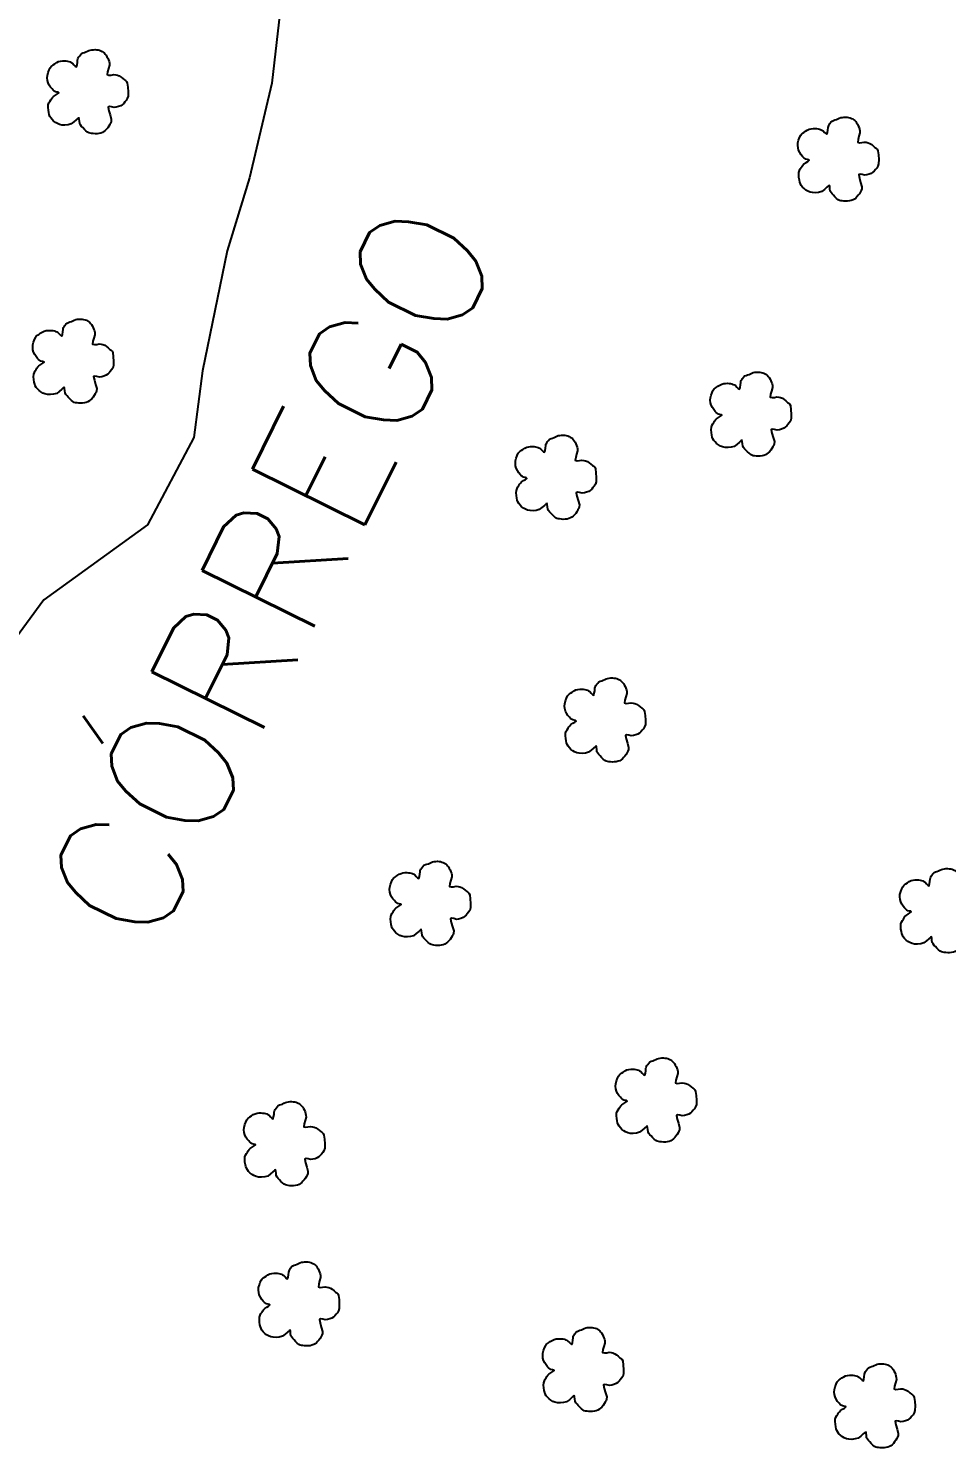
# Model space of a CAD drawing. Extents: x 730929 to 735129, y 7820181 to 7826121.
# Drawn here: x 732808.3 to 732998.2, y 7822007.4 to 7822301.4 of the extents above; entities that cross this region are included whole.
import ezdxf

# ---------------------------------------------------------------- set-up
doc = ezdxf.new("R2010")
doc.units = 0
doc.header["$MEASUREMENT"] = 0
doc.linetypes.add('LIN0', pattern=[0])
doc.layers.add('CURSOS_D_AGUA', color=4, linetype='Continuous')
doc.layers.add('SIMBOLO ARVORE', color=118, linetype='Continuous')
doc.layers.add('TEXTO_DIVERSOS', color=7, linetype='Continuous', lineweight=5)
doc.styles.add('Simplex', font='simplex.shx')

msp = doc.modelspace()

# ---------------------------------------------------------------- linework, layer by layer
at = {"layer": 'CURSOS_D_AGUA', "linetype": 'LIN0', "elevation": 716.76, "flags": 128}
msp.add_lwpolyline([(733196.75, 7822724.79), (733160.21, 7822684.4), (733145.1, 7822675.42), (733123.92, 7822655.91), (733101.24, 7822639.42), (733086.12, 7822627.43), (733064.97, 7822615.45), (733048.34, 7822604.97), (733036.56, 7822595.85), (733021.02, 7822592.46), (733005.47, 7822587.79), (732989.5, 7822585.27), (732970.94, 7822582.75), (732948.91, 7822574.23), (732935.51, 7822566.52), (732934.89, 7822505.95), (732931.78, 7822483.36), (732918.15, 7822465.33), (732901.49, 7822445.8), (732884.82, 7822424.77), (732866.65, 7822403.74), (732862.07, 7822388.69), (732862, 7822370.6), (732861.72, 7822317.13), (732858.6, 7822290.02), (732854, 7822270.44), (732849.41, 7822255.39), (732844.26, 7822230.51), (732842.48, 7822216.74), (732832.92, 7822198.68), (732811.44, 7822183.2), (732799.32, 7822166.67), (732791.71, 7822148.62), (732787.11, 7822127.54), (732773.48, 7822112.52), (732764.36, 7822094.47), (732741.68, 7822076.48), (732731.1, 7822070.49), (732705.43, 7822060.04), (732683.33, 7822056.71), (732669.5, 7822048.15), (732643.46, 7822016.58), (732619.29, 7822003.98), (732601.99, 7821994.14), (732585.97, 7821977.84), (732582.47, 7821965.79), (732577.66, 7821948.58), (732571.76, 7821929.23), (732561.02, 7821913.76), (732538.86, 7821898.34), (732525.46, 7821892.37), (732506.48, 7821885.58), (732489.18, 7821880.45), (732449.59, 7821864.51), (732414.99, 7821852.56), (732392.44, 7821834.91), (732374.61, 7821813.68), (732349.46, 7821793.44), (732331.37, 7821776.69), (732317.51, 7821765.94), (732304.26, 7821756.98), (732297.01, 7821745.6), (732281.24, 7821722.54), (732261.54, 7821712.99)], dxfattribs=at)
at = {"layer": 'SIMBOLO ARVORE', "linetype": 'LIN0', "elevation": 716.76, "flags": 128}
for points in [[(732818.63, 7822282.86), (732818.18, 7822282.47), (732817.68, 7822282.02), (732817.13, 7822281.6), (732816.49, 7822281.43), (732815.84, 7822281.36), (732815.22, 7822281.38), (732814.71, 7822281.49), (732814.26, 7822281.67), (732813.86, 7822281.91), (732813.49, 7822282.19), (732813.16, 7822282.51), (732812.9, 7822282.86), (732812.71, 7822283.18), (732812.58, 7822283.54), (732812.5, 7822283.94), (732812.41, 7822284.48), (732812.37, 7822285.02), (732812.39, 7822285.55), (732812.52, 7822285.94), (732812.7, 7822286.27), (732812.91, 7822286.56), (732813.06, 7822286.83), (732813.24, 7822287.07), (732813.46, 7822287.31), (732813.88, 7822287.59), (732814.28, 7822287.84), (732814.56, 7822288.06), (732814.44, 7822288.15), (732814.18, 7822288.21), (732813.86, 7822288.28), (732813.63, 7822288.41), (732813.41, 7822288.6), (732813.17, 7822288.85), (732812.87, 7822289.22), (732812.59, 7822289.65), (732812.36, 7822290.13), (732812.23, 7822290.62), (732812.18, 7822291.13), (732812.21, 7822291.65), (732812.36, 7822292.23), (732812.56, 7822292.77), (732812.8, 7822293.24), (732812.97, 7822293.48), (732813.17, 7822293.66), (732813.41, 7822293.8), (732813.75, 7822294.05), (732814.13, 7822294.29), (732814.53, 7822294.49), (732814.93, 7822294.59), (732815.33, 7822294.64), (732815.71, 7822294.65), (732816.05, 7822294.63), (732816.36, 7822294.58), (732816.65, 7822294.51), (732816.91, 7822294.43), (732817.15, 7822294.32), (732817.4, 7822294.17), (732817.69, 7822293.84), (732817.97, 7822293.57), (732818.21, 7822293.44), (732818.33, 7822293.81), (732818.41, 7822294.31), (732818.46, 7822294.83), (732818.51, 7822295.06), (732818.57, 7822295.23), (732818.66, 7822295.39), (732818.83, 7822295.65), (732819.03, 7822295.92), (732819.27, 7822296.16), (732819.56, 7822296.29), (732819.87, 7822296.4), (732820.18, 7822296.49), (732820.47, 7822296.63), (732820.77, 7822296.77), (732821.07, 7822296.88), (732821.39, 7822296.95), (732821.73, 7822296.97), (732822.06, 7822296.98), (732822.39, 7822296.96), (732822.7, 7822296.91), (732823, 7822296.84), (732823.28, 7822296.73), (732823.54, 7822296.6), (732823.77, 7822296.44), (732823.98, 7822296.26), (732824.16, 7822296.06), (732824.34, 7822295.82), (732824.52, 7822295.52), (732824.69, 7822295.19), (732824.84, 7822294.84), (732824.95, 7822294.53), (732825.02, 7822294.17), (732825.03, 7822293.75), (732824.83, 7822293.05), (732824.65, 7822292.37), (732824.58, 7822291.8), (732824.93, 7822291.7), (732825.41, 7822291.73), (732825.94, 7822291.82), (732826.34, 7822291.78), (732826.71, 7822291.69), (732827.07, 7822291.55), (732827.45, 7822291.3), (732827.81, 7822291), (732828.14, 7822290.71), (732828.38, 7822290.57), (732828.58, 7822290.37), (732828.73, 7822290.03), (732828.85, 7822289.19), (732828.91, 7822288.25), (732828.89, 7822287.35), (732828.73, 7822286.84), (732828.5, 7822286.45), (732828.23, 7822286.15), (732827.98, 7822285.84), (732827.69, 7822285.57), (732827.36, 7822285.35), (732826.92, 7822285.18), (732826.45, 7822285.05), (732825.98, 7822284.98), (732825.48, 7822285.12), (732825.05, 7822285.19), (732824.77, 7822285.09), (732824.92, 7822284.34), (732825.17, 7822283.46), (732825.42, 7822282.58), (732825.4, 7822282.14), (732825.29, 7822281.8), (732825.12, 7822281.52), (732824.91, 7822281.15), (732824.67, 7822280.81), (732824.4, 7822280.5), (732824.15, 7822280.24), (732823.89, 7822280.03), (732823.6, 7822279.86), (732823.25, 7822279.73), (732822.86, 7822279.64), (732822.47, 7822279.58), (732822.08, 7822279.58), (732821.7, 7822279.6), (732821.35, 7822279.65), (732821.05, 7822279.68), (732820.78, 7822279.76), (732820.5, 7822279.89), (732820.17, 7822280.17), (732819.85, 7822280.49), (732819.54, 7822280.84), (732819.28, 7822281.11), (732819.06, 7822281.39), (732818.88, 7822281.69), (732818.83, 7822282.16), (732818.77, 7822282.62), (732818.68, 7822282.99), (732818.68, 7822282.99)], [(732973.85, 7822268.89), (732973.4, 7822268.5), (732972.9, 7822268.05), (732972.35, 7822267.63), (732971.71, 7822267.45), (732971.07, 7822267.38), (732970.44, 7822267.41), (732969.94, 7822267.52), (732969.48, 7822267.7), (732969.08, 7822267.94), (732968.71, 7822268.22), (732968.38, 7822268.54), (732968.12, 7822268.89), (732967.93, 7822269.21), (732967.8, 7822269.57), (732967.72, 7822269.97), (732967.63, 7822270.51), (732967.59, 7822271.05), (732967.61, 7822271.58), (732967.74, 7822271.97), (732967.92, 7822272.3), (732968.13, 7822272.59), (732968.28, 7822272.86), (732968.46, 7822273.1), (732968.68, 7822273.34), (732969.1, 7822273.62), (732969.5, 7822273.87), (732969.78, 7822274.09), (732969.66, 7822274.18), (732969.4, 7822274.24), (732969.08, 7822274.31), (732968.85, 7822274.44), (732968.63, 7822274.63), (732968.39, 7822274.88), (732968.09, 7822275.25), (732967.81, 7822275.68), (732967.58, 7822276.16), (732967.45, 7822276.65), (732967.4, 7822277.16), (732967.43, 7822277.68), (732967.58, 7822278.25), (732967.78, 7822278.8), (732968.02, 7822279.26), (732968.2, 7822279.51), (732968.39, 7822279.69), (732968.63, 7822279.83), (732968.97, 7822280.08), (732969.35, 7822280.32), (732969.75, 7822280.52), (732970.15, 7822280.62), (732970.55, 7822280.67), (732970.93, 7822280.68), (732971.27, 7822280.66), (732971.58, 7822280.61), (732971.87, 7822280.54), (732972.13, 7822280.46), (732972.37, 7822280.35), (732972.62, 7822280.2), (732972.91, 7822279.87), (732973.19, 7822279.6), (732973.43, 7822279.47), (732973.55, 7822279.84), (732973.63, 7822280.34), (732973.68, 7822280.86), (732973.73, 7822281.09), (732973.79, 7822281.26), (732973.89, 7822281.42), (732974.05, 7822281.68), (732974.25, 7822281.95), (732974.49, 7822282.19), (732974.78, 7822282.32), (732975.09, 7822282.43), (732975.4, 7822282.52), (732975.69, 7822282.66), (732975.99, 7822282.8), (732976.29, 7822282.91), (732976.62, 7822282.97), (732976.95, 7822283), (732977.28, 7822283.01), (732977.61, 7822282.99), (732977.92, 7822282.94), (732978.23, 7822282.87), (732978.5, 7822282.76), (732978.76, 7822282.63), (732978.99, 7822282.47), (732979.2, 7822282.29), (732979.38, 7822282.09), (732979.56, 7822281.85), (732979.74, 7822281.55), (732979.91, 7822281.22), (732980.06, 7822280.87), (732980.17, 7822280.55), (732980.24, 7822280.2), (732980.25, 7822279.78), (732980.05, 7822279.08), (732979.87, 7822278.4), (732979.8, 7822277.83), (732980.15, 7822277.73), (732980.63, 7822277.76), (732981.16, 7822277.85), (732981.56, 7822277.81), (732981.93, 7822277.72), (732982.29, 7822277.58), (732982.68, 7822277.32), (732983.04, 7822277.03), (732983.36, 7822276.74), (732983.6, 7822276.6), (732983.8, 7822276.4), (732983.95, 7822276.06), (732984.07, 7822275.22), (732984.13, 7822274.28), (732984.11, 7822273.38), (732983.95, 7822272.87), (732983.72, 7822272.48), (732983.45, 7822272.18), (732983.2, 7822271.87), (732982.91, 7822271.6), (732982.58, 7822271.38), (732982.14, 7822271.21), (732981.67, 7822271.08), (732981.2, 7822271.01), (732980.7, 7822271.15), (732980.27, 7822271.22), (732980, 7822271.12), (732980.14, 7822270.37), (732980.39, 7822269.49), (732980.64, 7822268.61), (732980.62, 7822268.17), (732980.52, 7822267.83), (732980.34, 7822267.54), (732980.13, 7822267.18), (732979.89, 7822266.84), (732979.62, 7822266.53), (732979.38, 7822266.27), (732979.11, 7822266.06), (732978.82, 7822265.89), (732978.47, 7822265.76), (732978.08, 7822265.67), (732977.69, 7822265.61), (732977.3, 7822265.6), (732976.92, 7822265.63), (732976.57, 7822265.68), (732976.27, 7822265.71), (732976, 7822265.79), (732975.72, 7822265.92), (732975.39, 7822266.2), (732975.07, 7822266.52), (732974.76, 7822266.87), (732974.5, 7822267.14), (732974.28, 7822267.41), (732974.1, 7822267.72), (732974.05, 7822268.19), (732974, 7822268.65), (732973.9, 7822269.02), (732973.9, 7822269.02)], [(732815.62, 7822227.13), (732815.17, 7822226.73), (732814.67, 7822226.29), (732814.12, 7822225.87), (732813.48, 7822225.69), (732812.83, 7822225.62), (732812.21, 7822225.65), (732811.7, 7822225.76), (732811.25, 7822225.94), (732810.85, 7822226.18), (732810.47, 7822226.46), (732810.15, 7822226.78), (732809.88, 7822227.12), (732809.7, 7822227.45), (732809.57, 7822227.81), (732809.48, 7822228.21), (732809.4, 7822228.74), (732809.36, 7822229.29), (732809.37, 7822229.82), (732809.51, 7822230.2), (732809.69, 7822230.54), (732809.9, 7822230.83), (732810.05, 7822231.09), (732810.23, 7822231.34), (732810.44, 7822231.58), (732810.87, 7822231.85), (732811.26, 7822232.11), (732811.54, 7822232.32), (732811.42, 7822232.41), (732811.16, 7822232.48), (732810.84, 7822232.55), (732810.62, 7822232.68), (732810.39, 7822232.87), (732810.15, 7822233.12), (732809.86, 7822233.49), (732809.58, 7822233.92), (732809.34, 7822234.39), (732809.22, 7822234.88), (732809.17, 7822235.39), (732809.2, 7822235.92), (732809.34, 7822236.49), (732809.55, 7822237.03), (732809.78, 7822237.5), (732809.96, 7822237.75), (732810.16, 7822237.92), (732810.4, 7822238.07), (732810.74, 7822238.32), (732811.12, 7822238.55), (732811.52, 7822238.76), (732811.92, 7822238.86), (732812.31, 7822238.91), (732812.7, 7822238.91), (732813.03, 7822238.9), (732813.35, 7822238.85), (732813.64, 7822238.78), (732813.89, 7822238.7), (732814.14, 7822238.58), (732814.38, 7822238.44), (732814.68, 7822238.11), (732814.96, 7822237.84), (732815.2, 7822237.71), (732815.32, 7822238.08), (732815.39, 7822238.58), (732815.44, 7822239.1), (732815.49, 7822239.32), (732815.56, 7822239.5), (732815.65, 7822239.65), (732815.81, 7822239.92), (732816.02, 7822240.18), (732816.26, 7822240.43), (732816.54, 7822240.56), (732816.85, 7822240.67), (732817.17, 7822240.76), (732817.46, 7822240.9), (732817.75, 7822241.04), (732818.05, 7822241.15), (732818.38, 7822241.21), (732818.71, 7822241.24), (732819.05, 7822241.24), (732819.37, 7822241.23), (732819.69, 7822241.18), (732819.99, 7822241.11), (732820.27, 7822241), (732820.52, 7822240.86), (732820.76, 7822240.7), (732820.96, 7822240.53), (732821.15, 7822240.33), (732821.32, 7822240.09), (732821.51, 7822239.79), (732821.68, 7822239.46), (732821.82, 7822239.11), (732821.94, 7822238.79), (732822.01, 7822238.44), (732822.02, 7822238.01), (732821.82, 7822237.32), (732821.63, 7822236.64), (732821.56, 7822236.07), (732821.92, 7822235.97), (732822.4, 7822236), (732822.93, 7822236.09), (732823.32, 7822236.04), (732823.7, 7822235.96), (732824.06, 7822235.82), (732824.44, 7822235.56), (732824.8, 7822235.27), (732825.12, 7822234.97), (732825.37, 7822234.84), (732825.57, 7822234.64), (732825.71, 7822234.3), (732825.83, 7822233.45), (732825.89, 7822232.52), (732825.87, 7822231.62), (732825.71, 7822231.1), (732825.49, 7822230.72), (732825.21, 7822230.42), (732824.96, 7822230.1), (732824.67, 7822229.84), (732824.34, 7822229.62), (732823.9, 7822229.44), (732823.44, 7822229.32), (732822.97, 7822229.25), (732822.46, 7822229.38), (732822.04, 7822229.46), (732821.76, 7822229.35), (732821.91, 7822228.61), (732822.16, 7822227.72), (732822.4, 7822226.85), (732822.38, 7822226.4), (732822.28, 7822226.06), (732822.11, 7822225.78), (732821.9, 7822225.42), (732821.65, 7822225.08), (732821.38, 7822224.76), (732821.14, 7822224.51), (732820.88, 7822224.3), (732820.59, 7822224.13), (732820.23, 7822224), (732819.85, 7822223.9), (732819.45, 7822223.85), (732819.07, 7822223.84), (732818.69, 7822223.87), (732818.33, 7822223.92), (732818.04, 7822223.95), (732817.76, 7822224.02), (732817.49, 7822224.16), (732817.16, 7822224.43), (732816.83, 7822224.76), (732816.52, 7822225.1), (732816.26, 7822225.37), (732816.04, 7822225.65), (732815.87, 7822225.96), (732815.81, 7822226.43), (732815.76, 7822226.88), (732815.67, 7822227.26), (732815.67, 7822227.26)], [(732955.77, 7822216.17), (732955.32, 7822215.78), (732954.81, 7822215.33), (732954.26, 7822214.91), (732953.63, 7822214.73), (732952.98, 7822214.66), (732952.35, 7822214.69), (732951.85, 7822214.8), (732951.4, 7822214.98), (732950.99, 7822215.22), (732950.62, 7822215.5), (732950.3, 7822215.82), (732950.03, 7822216.16), (732949.85, 7822216.49), (732949.72, 7822216.85), (732949.63, 7822217.25), (732949.54, 7822217.78), (732949.5, 7822218.33), (732949.52, 7822218.86), (732949.65, 7822219.24), (732949.84, 7822219.58), (732950.04, 7822219.87), (732950.2, 7822220.14), (732950.37, 7822220.38), (732950.59, 7822220.62), (732951.01, 7822220.89), (732951.41, 7822221.15), (732951.69, 7822221.37), (732951.57, 7822221.46), (732951.31, 7822221.52), (732950.99, 7822221.59), (732950.77, 7822221.72), (732950.54, 7822221.91), (732950.3, 7822222.16), (732950.01, 7822222.53), (732949.73, 7822222.96), (732949.49, 7822223.44), (732949.36, 7822223.93), (732949.31, 7822224.44), (732949.34, 7822224.96), (732949.49, 7822225.53), (732949.7, 7822226.08), (732949.93, 7822226.54), (732950.11, 7822226.79), (732950.31, 7822226.97), (732950.54, 7822227.11), (732950.88, 7822227.36), (732951.26, 7822227.6), (732951.67, 7822227.8), (732952.07, 7822227.9), (732952.46, 7822227.95), (732952.84, 7822227.96), (732953.18, 7822227.94), (732953.49, 7822227.89), (732953.78, 7822227.82), (732954.04, 7822227.74), (732954.29, 7822227.63), (732954.53, 7822227.48), (732954.82, 7822227.15), (732955.1, 7822226.88), (732955.34, 7822226.75), (732955.46, 7822227.12), (732955.54, 7822227.62), (732955.59, 7822228.14), (732955.64, 7822228.37), (732955.7, 7822228.54), (732955.8, 7822228.7), (732955.96, 7822228.96), (732956.17, 7822229.23), (732956.41, 7822229.47), (732956.69, 7822229.6), (732957, 7822229.71), (732957.31, 7822229.8), (732957.6, 7822229.94), (732957.9, 7822230.08), (732958.2, 7822230.19), (732958.53, 7822230.25), (732958.86, 7822230.28), (732959.2, 7822230.28), (732959.52, 7822230.27), (732959.84, 7822230.22), (732960.14, 7822230.15), (732960.41, 7822230.04), (732960.67, 7822229.91), (732960.9, 7822229.75), (732961.11, 7822229.57), (732961.3, 7822229.37), (732961.47, 7822229.13), (732961.66, 7822228.83), (732961.82, 7822228.5), (732961.97, 7822228.15), (732962.08, 7822227.83), (732962.15, 7822227.48), (732962.16, 7822227.06), (732961.96, 7822226.36), (732961.78, 7822225.68), (732961.71, 7822225.11), (732962.07, 7822225.01), (732962.55, 7822225.04), (732963.08, 7822225.13), (732963.47, 7822225.08), (732963.84, 7822225), (732964.21, 7822224.86), (732964.59, 7822224.6), (732964.95, 7822224.31), (732965.27, 7822224.01), (732965.52, 7822223.88), (732965.71, 7822223.68), (732965.86, 7822223.34), (732965.98, 7822222.5), (732966.04, 7822221.56), (732966.02, 7822220.66), (732965.86, 7822220.15), (732965.63, 7822219.76), (732965.36, 7822219.46), (732965.11, 7822219.14), (732964.82, 7822218.88), (732964.49, 7822218.66), (732964.05, 7822218.48), (732963.59, 7822218.36), (732963.11, 7822218.29), (732962.61, 7822218.43), (732962.19, 7822218.5), (732961.91, 7822218.4), (732962.05, 7822217.65), (732962.3, 7822216.77), (732962.55, 7822215.89), (732962.53, 7822215.44), (732962.43, 7822215.11), (732962.26, 7822214.82), (732962.04, 7822214.46), (732961.8, 7822214.12), (732961.53, 7822213.8), (732961.29, 7822213.55), (732961.02, 7822213.34), (732960.74, 7822213.17), (732960.38, 7822213.04), (732960, 7822212.95), (732959.6, 7822212.89), (732959.21, 7822212.88), (732958.84, 7822212.91), (732958.48, 7822212.96), (732958.19, 7822212.99), (732957.91, 7822213.07), (732957.64, 7822213.2), (732957.31, 7822213.48), (732956.98, 7822213.8), (732956.67, 7822214.15), (732956.41, 7822214.42), (732956.19, 7822214.69), (732956.01, 7822215), (732955.96, 7822215.47), (732955.91, 7822215.92), (732955.81, 7822216.3), (732955.81, 7822216.3)], [(732915.44, 7822203.1), (732914.99, 7822202.71), (732914.49, 7822202.26), (732913.94, 7822201.84), (732913.3, 7822201.67), (732912.65, 7822201.6), (732912.03, 7822201.62), (732911.52, 7822201.73), (732911.07, 7822201.91), (732910.67, 7822202.15), (732910.29, 7822202.43), (732909.97, 7822202.75), (732909.7, 7822203.1), (732909.52, 7822203.43), (732909.39, 7822203.78), (732909.3, 7822204.19), (732909.22, 7822204.72), (732909.18, 7822205.27), (732909.2, 7822205.79), (732909.33, 7822206.18), (732909.51, 7822206.51), (732909.72, 7822206.8), (732909.87, 7822207.07), (732910.05, 7822207.32), (732910.26, 7822207.55), (732910.69, 7822207.83), (732911.08, 7822208.08), (732911.36, 7822208.3), (732911.24, 7822208.39), (732910.99, 7822208.45), (732910.66, 7822208.52), (732910.44, 7822208.66), (732910.21, 7822208.84), (732909.98, 7822209.09), (732909.68, 7822209.46), (732909.4, 7822209.89), (732909.16, 7822210.37), (732909.04, 7822210.86), (732908.99, 7822211.37), (732909.02, 7822211.89), (732909.17, 7822212.47), (732909.37, 7822213.01), (732909.6, 7822213.48), (732909.78, 7822213.72), (732909.98, 7822213.9), (732910.22, 7822214.05), (732910.56, 7822214.29), (732910.94, 7822214.53), (732911.34, 7822214.73), (732911.74, 7822214.83), (732912.14, 7822214.88), (732912.52, 7822214.89), (732912.85, 7822214.87), (732913.17, 7822214.83), (732913.46, 7822214.76), (732913.71, 7822214.67), (732913.96, 7822214.56), (732914.2, 7822214.41), (732914.5, 7822214.09), (732914.78, 7822213.81), (732915.02, 7822213.68), (732915.14, 7822214.06), (732915.21, 7822214.56), (732915.26, 7822215.07), (732915.31, 7822215.3), (732915.38, 7822215.47), (732915.47, 7822215.63), (732915.63, 7822215.9), (732915.84, 7822216.16), (732916.08, 7822216.4), (732916.37, 7822216.54), (732916.67, 7822216.64), (732916.99, 7822216.73), (732917.28, 7822216.88), (732917.57, 7822217.01), (732917.87, 7822217.13), (732918.2, 7822217.19), (732918.54, 7822217.22), (732918.87, 7822217.22), (732919.19, 7822217.2), (732919.51, 7822217.16), (732919.81, 7822217.08), (732920.09, 7822216.98), (732920.34, 7822216.84), (732920.58, 7822216.68), (732920.78, 7822216.51), (732920.97, 7822216.3), (732921.14, 7822216.07), (732921.33, 7822215.77), (732921.5, 7822215.44), (732921.64, 7822215.08), (732921.76, 7822214.77), (732921.83, 7822214.41), (732921.84, 7822213.99), (732921.64, 7822213.3), (732921.46, 7822212.61), (732921.38, 7822212.04), (732921.74, 7822211.94), (732922.22, 7822211.98), (732922.75, 7822212.06), (732923.14, 7822212.02), (732923.52, 7822211.93), (732923.88, 7822211.79), (732924.26, 7822211.54), (732924.62, 7822211.25), (732924.94, 7822210.95), (732925.19, 7822210.81), (732925.39, 7822210.61), (732925.53, 7822210.27), (732925.65, 7822209.43), (732925.71, 7822208.49), (732925.69, 7822207.59), (732925.54, 7822207.08), (732925.31, 7822206.69), (732925.04, 7822206.39), (732924.78, 7822206.08), (732924.49, 7822205.81), (732924.16, 7822205.59), (732923.73, 7822205.42), (732923.26, 7822205.3), (732922.79, 7822205.22), (732922.28, 7822205.36), (732921.86, 7822205.43), (732921.58, 7822205.33), (732921.73, 7822204.59), (732921.98, 7822203.7), (732922.22, 7822202.83), (732922.21, 7822202.38), (732922.1, 7822202.04), (732921.93, 7822201.76), (732921.72, 7822201.4), (732921.47, 7822201.05), (732921.21, 7822200.74), (732920.96, 7822200.49), (732920.7, 7822200.27), (732920.41, 7822200.1), (732920.05, 7822199.97), (732919.67, 7822199.88), (732919.28, 7822199.83), (732918.89, 7822199.82), (732918.51, 7822199.84), (732918.15, 7822199.89), (732917.86, 7822199.93), (732917.58, 7822200), (732917.31, 7822200.13), (732916.98, 7822200.41), (732916.65, 7822200.74), (732916.34, 7822201.08), (732916.08, 7822201.35), (732915.86, 7822201.63), (732915.69, 7822201.94), (732915.63, 7822202.41), (732915.58, 7822202.86), (732915.49, 7822203.23), (732915.49, 7822203.23)], [(732925.62, 7822152.91), (732925.17, 7822152.51), (732924.67, 7822152.06), (732924.12, 7822151.64), (732923.48, 7822151.47), (732922.83, 7822151.4), (732922.21, 7822151.42), (732921.7, 7822151.53), (732921.25, 7822151.71), (732920.85, 7822151.95), (732920.47, 7822152.24), (732920.15, 7822152.55), (732919.88, 7822152.9), (732919.7, 7822153.23), (732919.57, 7822153.59), (732919.48, 7822153.99), (732919.4, 7822154.52), (732919.36, 7822155.07), (732919.37, 7822155.59), (732919.51, 7822155.98), (732919.69, 7822156.31), (732919.9, 7822156.61), (732920.05, 7822156.87), (732920.23, 7822157.12), (732920.44, 7822157.35), (732920.87, 7822157.63), (732921.26, 7822157.88), (732921.54, 7822158.1), (732921.42, 7822158.19), (732921.17, 7822158.25), (732920.84, 7822158.32), (732920.62, 7822158.46), (732920.39, 7822158.64), (732920.15, 7822158.89), (732919.86, 7822159.26), (732919.58, 7822159.7), (732919.34, 7822160.17), (732919.22, 7822160.66), (732919.17, 7822161.17), (732919.2, 7822161.69), (732919.34, 7822162.27), (732919.55, 7822162.81), (732919.78, 7822163.28), (732919.96, 7822163.53), (732920.16, 7822163.7), (732920.4, 7822163.85), (732920.74, 7822164.09), (732921.12, 7822164.33), (732921.52, 7822164.53), (732921.92, 7822164.63), (732922.32, 7822164.68), (732922.7, 7822164.69), (732923.03, 7822164.67), (732923.35, 7822164.63), (732923.64, 7822164.56), (732923.89, 7822164.47), (732924.14, 7822164.36), (732924.38, 7822164.21), (732924.68, 7822163.89), (732924.96, 7822163.61), (732925.2, 7822163.48), (732925.32, 7822163.86), (732925.39, 7822164.36), (732925.44, 7822164.88), (732925.49, 7822165.1), (732925.56, 7822165.27), (732925.65, 7822165.43), (732925.81, 7822165.7), (732926.02, 7822165.96), (732926.26, 7822166.2), (732926.54, 7822166.34), (732926.85, 7822166.44), (732927.17, 7822166.54), (732927.46, 7822166.68), (732927.75, 7822166.81), (732928.05, 7822166.93), (732928.38, 7822166.99), (732928.71, 7822167.02), (732929.05, 7822167.02), (732929.37, 7822167), (732929.69, 7822166.96), (732929.99, 7822166.89), (732930.27, 7822166.78), (732930.52, 7822166.64), (732930.76, 7822166.48), (732930.96, 7822166.31), (732931.15, 7822166.1), (732931.32, 7822165.87), (732931.51, 7822165.57), (732931.68, 7822165.24), (732931.82, 7822164.88), (732931.94, 7822164.57), (732932.01, 7822164.21), (732932.02, 7822163.79), (732931.82, 7822163.1), (732931.63, 7822162.41), (732931.56, 7822161.84), (732931.92, 7822161.74), (732932.4, 7822161.78), (732932.93, 7822161.86), (732933.32, 7822161.82), (732933.7, 7822161.73), (732934.06, 7822161.59), (732934.44, 7822161.34), (732934.8, 7822161.05), (732935.12, 7822160.75), (732935.37, 7822160.61), (732935.57, 7822160.42), (732935.71, 7822160.08), (732935.83, 7822159.23), (732935.89, 7822158.29), (732935.87, 7822157.39), (732935.71, 7822156.88), (732935.49, 7822156.49), (732935.21, 7822156.19), (732934.96, 7822155.88), (732934.67, 7822155.61), (732934.34, 7822155.39), (732933.91, 7822155.22), (732933.44, 7822155.1), (732932.97, 7822155.03), (732932.46, 7822155.16), (732932.04, 7822155.23), (732931.76, 7822155.13), (732931.91, 7822154.39), (732932.16, 7822153.5), (732932.4, 7822152.63), (732932.38, 7822152.18), (732932.28, 7822151.84), (732932.11, 7822151.56), (732931.9, 7822151.2), (732931.65, 7822150.85), (732931.38, 7822150.54), (732931.14, 7822150.29), (732930.88, 7822150.08), (732930.59, 7822149.9), (732930.23, 7822149.77), (732929.85, 7822149.68), (732929.45, 7822149.63), (732929.07, 7822149.62), (732928.69, 7822149.64), (732928.33, 7822149.69), (732928.04, 7822149.73), (732927.76, 7822149.8), (732927.49, 7822149.93), (732927.16, 7822150.21), (732926.83, 7822150.54), (732926.52, 7822150.88), (732926.26, 7822151.15), (732926.04, 7822151.43), (732925.87, 7822151.74), (732925.81, 7822152.21), (732925.76, 7822152.66), (732925.67, 7822153.03), (732925.67, 7822153.03)], [(732889.44, 7822114.96), (732888.99, 7822114.57), (732888.49, 7822114.12), (732887.94, 7822113.7), (732887.3, 7822113.52), (732886.65, 7822113.45), (732886.03, 7822113.48), (732885.52, 7822113.59), (732885.07, 7822113.77), (732884.67, 7822114.01), (732884.3, 7822114.29), (732883.97, 7822114.61), (732883.7, 7822114.96), (732883.52, 7822115.28), (732883.39, 7822115.64), (732883.31, 7822116.04), (732883.22, 7822116.58), (732883.18, 7822117.12), (732883.2, 7822117.65), (732883.33, 7822118.04), (732883.51, 7822118.37), (732883.72, 7822118.66), (732883.87, 7822118.93), (732884.05, 7822119.17), (732884.27, 7822119.41), (732884.69, 7822119.69), (732885.08, 7822119.94), (732885.37, 7822120.16), (732885.24, 7822120.25), (732884.99, 7822120.31), (732884.67, 7822120.38), (732884.44, 7822120.51), (732884.21, 7822120.7), (732883.98, 7822120.95), (732883.68, 7822121.32), (732883.4, 7822121.75), (732883.17, 7822122.23), (732883.04, 7822122.72), (732882.99, 7822123.23), (732883.02, 7822123.75), (732883.17, 7822124.32), (732883.37, 7822124.87), (732883.61, 7822125.33), (732883.78, 7822125.58), (732883.98, 7822125.76), (732884.22, 7822125.9), (732884.56, 7822126.15), (732884.94, 7822126.39), (732885.34, 7822126.59), (732885.74, 7822126.69), (732886.14, 7822126.74), (732886.52, 7822126.75), (732886.86, 7822126.73), (732887.17, 7822126.68), (732887.46, 7822126.61), (732887.72, 7822126.53), (732887.96, 7822126.42), (732888.2, 7822126.27), (732888.5, 7822125.94), (732888.78, 7822125.67), (732889.02, 7822125.54), (732889.14, 7822125.91), (732889.21, 7822126.41), (732889.27, 7822126.93), (732889.32, 7822127.16), (732889.38, 7822127.33), (732889.47, 7822127.49), (732889.64, 7822127.75), (732889.84, 7822128.02), (732890.08, 7822128.26), (732890.37, 7822128.39), (732890.67, 7822128.5), (732890.99, 7822128.59), (732891.28, 7822128.73), (732891.57, 7822128.87), (732891.88, 7822128.98), (732892.2, 7822129.04), (732892.54, 7822129.07), (732892.87, 7822129.08), (732893.2, 7822129.06), (732893.51, 7822129.01), (732893.81, 7822128.94), (732894.09, 7822128.83), (732894.34, 7822128.7), (732894.58, 7822128.54), (732894.78, 7822128.36), (732894.97, 7822128.16), (732895.15, 7822127.92), (732895.33, 7822127.62), (732895.5, 7822127.29), (732895.64, 7822126.94), (732895.76, 7822126.62), (732895.83, 7822126.27), (732895.84, 7822125.85), (732895.64, 7822125.15), (732895.46, 7822124.47), (732895.39, 7822123.9), (732895.74, 7822123.8), (732896.22, 7822123.83), (732896.75, 7822123.92), (732897.15, 7822123.88), (732897.52, 7822123.79), (732897.88, 7822123.65), (732898.26, 7822123.39), (732898.62, 7822123.1), (732898.95, 7822122.81), (732899.19, 7822122.67), (732899.39, 7822122.47), (732899.54, 7822122.13), (732899.66, 7822121.29), (732899.71, 7822120.35), (732899.7, 7822119.45), (732899.54, 7822118.94), (732899.31, 7822118.55), (732899.04, 7822118.25), (732898.78, 7822117.94), (732898.5, 7822117.67), (732898.16, 7822117.45), (732897.73, 7822117.28), (732897.26, 7822117.15), (732896.79, 7822117.08), (732896.29, 7822117.22), (732895.86, 7822117.29), (732895.58, 7822117.19), (732895.73, 7822116.44), (732895.98, 7822115.56), (732896.23, 7822114.68), (732896.21, 7822114.24), (732896.1, 7822113.9), (732895.93, 7822113.61), (732895.72, 7822113.25), (732895.48, 7822112.91), (732895.21, 7822112.6), (732894.96, 7822112.34), (732894.7, 7822112.13), (732894.41, 7822111.96), (732894.05, 7822111.83), (732893.67, 7822111.74), (732893.28, 7822111.68), (732892.89, 7822111.67), (732892.51, 7822111.7), (732892.16, 7822111.75), (732891.86, 7822111.78), (732891.59, 7822111.86), (732891.31, 7822111.99), (732890.98, 7822112.27), (732890.66, 7822112.59), (732890.35, 7822112.94), (732890.09, 7822113.21), (732889.87, 7822113.48), (732889.69, 7822113.79), (732889.63, 7822114.26), (732889.58, 7822114.72), (732889.49, 7822115.09), (732889.49, 7822115.09)], [(732994.96, 7822113.45), (732994.51, 7822113.06), (732994.01, 7822112.61), (732993.45, 7822112.19), (732992.82, 7822112.02), (732992.17, 7822111.95), (732991.55, 7822111.97), (732991.04, 7822112.08), (732990.59, 7822112.26), (732990.18, 7822112.5), (732989.81, 7822112.78), (732989.49, 7822113.1), (732989.22, 7822113.45), (732989.04, 7822113.78), (732988.91, 7822114.14), (732988.82, 7822114.54), (732988.74, 7822115.07), (732988.7, 7822115.62), (732988.71, 7822116.14), (732988.85, 7822116.53), (732989.03, 7822116.86), (732989.23, 7822117.15), (732989.39, 7822117.42), (732989.56, 7822117.67), (732989.78, 7822117.9), (732990.2, 7822118.18), (732990.6, 7822118.43), (732990.88, 7822118.65), (732990.76, 7822118.74), (732990.5, 7822118.8), (732990.18, 7822118.87), (732989.96, 7822119.01), (732989.73, 7822119.19), (732989.49, 7822119.44), (732989.2, 7822119.81), (732988.92, 7822120.24), (732988.68, 7822120.72), (732988.55, 7822121.21), (732988.51, 7822121.72), (732988.53, 7822122.24), (732988.68, 7822122.82), (732988.89, 7822123.36), (732989.12, 7822123.83), (732989.3, 7822124.08), (732989.5, 7822124.25), (732989.74, 7822124.4), (732990.08, 7822124.64), (732990.45, 7822124.88), (732990.86, 7822125.08), (732991.26, 7822125.18), (732991.65, 7822125.23), (732992.03, 7822125.24), (732992.37, 7822125.22), (732992.69, 7822125.18), (732992.98, 7822125.11), (732993.23, 7822125.02), (732993.48, 7822124.91), (732993.72, 7822124.76), (732994.02, 7822124.44), (732994.3, 7822124.16), (732994.54, 7822124.03), (732994.65, 7822124.41), (732994.73, 7822124.91), (732994.78, 7822125.42), (732994.83, 7822125.65), (732994.9, 7822125.82), (732994.99, 7822125.98), (732995.15, 7822126.25), (732995.36, 7822126.51), (732995.6, 7822126.75), (732995.88, 7822126.89), (732996.19, 7822126.99), (732996.51, 7822127.08), (732996.8, 7822127.23), (732997.09, 7822127.36), (732997.39, 7822127.48), (732997.72, 7822127.54), (732998.05, 7822127.57), (732998.39, 7822127.57), (732998.71, 7822127.55), (732999.03, 7822127.51), (732999.33, 7822127.43), (732999.6, 7822127.33), (732999.86, 7822127.19), (733000.09, 7822127.03), (733000.3, 7822126.86), (733000.49, 7822126.65), (733000.66, 7822126.42), (733000.85, 7822126.12), (733001.02, 7822125.79), (733001.16, 7822125.43), (733001.28, 7822125.12), (733001.34, 7822124.76), (733001.35, 7822124.34), (733001.15, 7822123.65), (733000.97, 7822122.96), (733000.9, 7822122.39), (733001.26, 7822122.29), (733001.74, 7822122.33), (733002.27, 7822122.41), (733002.66, 7822122.37), (733003.04, 7822122.28), (733003.4, 7822122.14), (733003.78, 7822121.89), (733004.14, 7822121.6), (733004.46, 7822121.3), (733004.71, 7822121.16), (733004.9, 7822120.96), (733005.05, 7822120.62), (733005.17, 7822119.78), (733005.23, 7822118.84), (733005.21, 7822117.94), (733005.05, 7822117.43), (733004.83, 7822117.04), (733004.55, 7822116.74), (733004.3, 7822116.43), (733004.01, 7822116.16), (733003.68, 7822115.94), (733003.24, 7822115.77), (733002.78, 7822115.65), (733002.3, 7822115.57), (733001.8, 7822115.71), (733001.38, 7822115.78), (733001.1, 7822115.68), (733001.25, 7822114.94), (733001.49, 7822114.05), (733001.74, 7822113.18), (733001.72, 7822112.73), (733001.62, 7822112.39), (733001.45, 7822112.11), (733001.24, 7822111.75), (733000.99, 7822111.4), (733000.72, 7822111.09), (733000.48, 7822110.84), (733000.22, 7822110.62), (732999.93, 7822110.45), (732999.57, 7822110.32), (732999.19, 7822110.23), (732998.79, 7822110.18), (732998.4, 7822110.17), (732998.03, 7822110.19), (732997.67, 7822110.24), (732997.38, 7822110.28), (732997.1, 7822110.35), (732996.83, 7822110.48), (732996.5, 7822110.76), (732996.17, 7822111.09), (732995.86, 7822111.43), (732995.6, 7822111.7), (732995.38, 7822111.98), (732995.21, 7822112.29), (732995.15, 7822112.76), (732995.1, 7822113.21), (732995, 7822113.58), (732995, 7822113.58)], [(732936.17, 7822074.29), (732935.72, 7822073.9), (732935.22, 7822073.45), (732934.67, 7822073.03), (732934.03, 7822072.85), (732933.38, 7822072.78), (732932.76, 7822072.81), (732932.25, 7822072.92), (732931.8, 7822073.1), (732931.4, 7822073.34), (732931.02, 7822073.62), (732930.7, 7822073.94), (732930.43, 7822074.29), (732930.25, 7822074.61), (732930.12, 7822074.97), (732930.03, 7822075.37), (732929.95, 7822075.9), (732929.91, 7822076.45), (732929.93, 7822076.98), (732930.06, 7822077.36), (732930.24, 7822077.7), (732930.45, 7822077.99), (732930.6, 7822078.26), (732930.78, 7822078.5), (732931, 7822078.74), (732931.42, 7822079.01), (732931.81, 7822079.27), (732932.09, 7822079.49), (732931.97, 7822079.58), (732931.72, 7822079.64), (732931.4, 7822079.71), (732931.17, 7822079.84), (732930.94, 7822080.03), (732930.71, 7822080.28), (732930.41, 7822080.65), (732930.13, 7822081.08), (732929.89, 7822081.56), (732929.77, 7822082.05), (732929.72, 7822082.56), (732929.75, 7822083.08), (732929.9, 7822083.65), (732930.1, 7822084.2), (732930.33, 7822084.66), (732930.51, 7822084.91), (732930.71, 7822085.09), (732930.95, 7822085.23), (732931.29, 7822085.48), (732931.67, 7822085.72), (732932.07, 7822085.92), (732932.47, 7822086.02), (732932.87, 7822086.07), (732933.25, 7822086.08), (732933.59, 7822086.06), (732933.9, 7822086.01), (732934.19, 7822085.94), (732934.45, 7822085.86), (732934.69, 7822085.75), (732934.93, 7822085.6), (732935.23, 7822085.27), (732935.51, 7822085), (732935.75, 7822084.87), (732935.87, 7822085.24), (732935.94, 7822085.74), (732935.99, 7822086.26), (732936.05, 7822086.49), (732936.11, 7822086.66), (732936.2, 7822086.82), (732936.37, 7822087.08), (732936.57, 7822087.35), (732936.81, 7822087.59), (732937.1, 7822087.72), (732937.4, 7822087.83), (732937.72, 7822087.92), (732938.01, 7822088.06), (732938.3, 7822088.2), (732938.6, 7822088.31), (732938.93, 7822088.37), (732939.27, 7822088.4), (732939.6, 7822088.41), (732939.93, 7822088.39), (732940.24, 7822088.34), (732940.54, 7822088.27), (732940.82, 7822088.16), (732941.07, 7822088.03), (732941.31, 7822087.87), (732941.51, 7822087.69), (732941.7, 7822087.49), (732941.88, 7822087.25), (732942.06, 7822086.95), (732942.23, 7822086.62), (732942.37, 7822086.27), (732942.49, 7822085.95), (732942.56, 7822085.6), (732942.57, 7822085.18), (732942.37, 7822084.48), (732942.19, 7822083.8), (732942.12, 7822083.23), (732942.47, 7822083.13), (732942.95, 7822083.16), (732943.48, 7822083.25), (732943.87, 7822083.21), (732944.25, 7822083.12), (732944.61, 7822082.98), (732944.99, 7822082.72), (732945.35, 7822082.43), (732945.67, 7822082.13), (732945.92, 7822082), (732946.12, 7822081.8), (732946.26, 7822081.46), (732946.38, 7822080.62), (732946.44, 7822079.68), (732946.42, 7822078.78), (732946.27, 7822078.27), (732946.04, 7822077.88), (732945.77, 7822077.58), (732945.51, 7822077.26), (732945.23, 7822077), (732944.89, 7822076.78), (732944.46, 7822076.61), (732943.99, 7822076.48), (732943.52, 7822076.41), (732943.01, 7822076.55), (732942.59, 7822076.62), (732942.31, 7822076.52), (732942.46, 7822075.77), (732942.71, 7822074.89), (732942.96, 7822074.01), (732942.94, 7822073.56), (732942.83, 7822073.23), (732942.66, 7822072.94), (732942.45, 7822072.58), (732942.2, 7822072.24), (732941.94, 7822071.92), (732941.69, 7822071.67), (732941.43, 7822071.46), (732941.14, 7822071.29), (732940.78, 7822071.16), (732940.4, 7822071.07), (732940.01, 7822071.01), (732939.62, 7822071), (732939.24, 7822071.03), (732938.88, 7822071.08), (732938.59, 7822071.11), (732938.32, 7822071.19), (732938.04, 7822071.32), (732937.71, 7822071.6), (732937.38, 7822071.92), (732937.08, 7822072.27), (732936.81, 7822072.54), (732936.59, 7822072.81), (732936.42, 7822073.12), (732936.36, 7822073.59), (732936.31, 7822074.05), (732936.22, 7822074.42), (732936.22, 7822074.42)], [(732859.3, 7822065.25), (732858.85, 7822064.86), (732858.34, 7822064.41), (732857.79, 7822063.99), (732857.15, 7822063.82), (732856.51, 7822063.75), (732855.88, 7822063.77), (732855.38, 7822063.88), (732854.92, 7822064.06), (732854.52, 7822064.3), (732854.15, 7822064.58), (732853.82, 7822064.9), (732853.56, 7822065.25), (732853.38, 7822065.58), (732853.25, 7822065.93), (732853.16, 7822066.33), (732853.07, 7822066.87), (732853.03, 7822067.42), (732853.05, 7822067.94), (732853.18, 7822068.33), (732853.37, 7822068.66), (732853.57, 7822068.95), (732853.73, 7822069.22), (732853.9, 7822069.47), (732854.12, 7822069.7), (732854.54, 7822069.98), (732854.94, 7822070.23), (732855.22, 7822070.45), (732855.1, 7822070.54), (732854.84, 7822070.6), (732854.52, 7822070.67), (732854.3, 7822070.8), (732854.07, 7822070.99), (732853.83, 7822071.24), (732853.53, 7822071.61), (732853.25, 7822072.04), (732853.02, 7822072.52), (732852.89, 7822073.01), (732852.84, 7822073.52), (732852.87, 7822074.04), (732853.02, 7822074.62), (732853.22, 7822075.16), (732853.46, 7822075.63), (732853.64, 7822075.87), (732853.84, 7822076.05), (732854.07, 7822076.2), (732854.41, 7822076.44), (732854.79, 7822076.68), (732855.19, 7822076.88), (732855.6, 7822076.98), (732855.99, 7822077.03), (732856.37, 7822077.04), (732856.71, 7822077.02), (732857.02, 7822076.98), (732857.31, 7822076.9), (732857.57, 7822076.82), (732857.81, 7822076.71), (732858.06, 7822076.56), (732858.35, 7822076.24), (732858.63, 7822075.96), (732858.87, 7822075.83), (732858.99, 7822076.21), (732859.07, 7822076.71), (732859.12, 7822077.22), (732859.17, 7822077.45), (732859.23, 7822077.62), (732859.33, 7822077.78), (732859.49, 7822078.04), (732859.69, 7822078.31), (732859.94, 7822078.55), (732860.22, 7822078.69), (732860.53, 7822078.79), (732860.84, 7822078.88), (732861.13, 7822079.03), (732861.43, 7822079.16), (732861.73, 7822079.28), (732862.06, 7822079.34), (732862.39, 7822079.37), (732862.72, 7822079.37), (732863.05, 7822079.35), (732863.37, 7822079.31), (732863.67, 7822079.23), (732863.94, 7822079.13), (732864.2, 7822078.99), (732864.43, 7822078.83), (732864.64, 7822078.65), (732864.83, 7822078.45), (732865, 7822078.21), (732865.19, 7822077.92), (732865.35, 7822077.58), (732865.5, 7822077.23), (732865.61, 7822076.92), (732865.68, 7822076.56), (732865.69, 7822076.14), (732865.49, 7822075.44), (732865.31, 7822074.76), (732865.24, 7822074.19), (732865.59, 7822074.09), (732866.08, 7822074.13), (732866.61, 7822074.21), (732867, 7822074.17), (732867.37, 7822074.08), (732867.73, 7822073.94), (732868.12, 7822073.69), (732868.48, 7822073.4), (732868.8, 7822073.1), (732869.05, 7822072.96), (732869.24, 7822072.76), (732869.39, 7822072.42), (732869.51, 7822071.58), (732869.57, 7822070.64), (732869.55, 7822069.74), (732869.39, 7822069.23), (732869.16, 7822068.84), (732868.89, 7822068.54), (732868.64, 7822068.23), (732868.35, 7822067.96), (732868.02, 7822067.74), (732867.58, 7822067.57), (732867.11, 7822067.44), (732866.64, 7822067.37), (732866.14, 7822067.51), (732865.72, 7822067.58), (732865.44, 7822067.48), (732865.58, 7822066.73), (732865.83, 7822065.85), (732866.08, 7822064.97), (732866.06, 7822064.53), (732865.96, 7822064.19), (732865.79, 7822063.91), (732865.57, 7822063.54), (732865.33, 7822063.2), (732865.06, 7822062.89), (732864.82, 7822062.63), (732864.55, 7822062.42), (732864.26, 7822062.25), (732863.91, 7822062.12), (732863.52, 7822062.03), (732863.13, 7822061.97), (732862.74, 7822061.97), (732862.36, 7822061.99), (732862.01, 7822062.04), (732861.72, 7822062.08), (732861.44, 7822062.15), (732861.17, 7822062.28), (732860.84, 7822062.56), (732860.51, 7822062.88), (732860.2, 7822063.23), (732859.94, 7822063.5), (732859.72, 7822063.78), (732859.54, 7822064.08), (732859.49, 7822064.55), (732859.44, 7822065.01), (732859.34, 7822065.38), (732859.34, 7822065.38)], [(732862.31, 7822032.11), (732861.86, 7822031.72), (732861.36, 7822031.27), (732860.81, 7822030.85), (732860.17, 7822030.68), (732859.52, 7822030.61), (732858.9, 7822030.63), (732858.39, 7822030.74), (732857.94, 7822030.92), (732857.54, 7822031.16), (732857.16, 7822031.44), (732856.84, 7822031.76), (732856.57, 7822032.11), (732856.39, 7822032.44), (732856.26, 7822032.79), (732856.17, 7822033.2), (732856.09, 7822033.73), (732856.05, 7822034.28), (732856.07, 7822034.8), (732856.2, 7822035.19), (732856.38, 7822035.52), (732856.59, 7822035.81), (732856.74, 7822036.08), (732856.92, 7822036.33), (732857.14, 7822036.56), (732857.56, 7822036.84), (732857.95, 7822037.09), (732858.23, 7822037.31), (732858.11, 7822037.4), (732857.86, 7822037.46), (732857.53, 7822037.53), (732857.31, 7822037.67), (732857.08, 7822037.85), (732856.85, 7822038.1), (732856.55, 7822038.47), (732856.27, 7822038.9), (732856.03, 7822039.38), (732855.91, 7822039.87), (732855.86, 7822040.38), (732855.89, 7822040.9), (732856.04, 7822041.48), (732856.24, 7822042.02), (732856.47, 7822042.49), (732856.65, 7822042.73), (732856.85, 7822042.91), (732857.09, 7822043.06), (732857.43, 7822043.3), (732857.81, 7822043.54), (732858.21, 7822043.74), (732858.61, 7822043.84), (732859.01, 7822043.89), (732859.39, 7822043.9), (732859.73, 7822043.88), (732860.04, 7822043.84), (732860.33, 7822043.76), (732860.59, 7822043.68), (732860.83, 7822043.57), (732861.07, 7822043.42), (732861.37, 7822043.1), (732861.65, 7822042.82), (732861.89, 7822042.69), (732862.01, 7822043.07), (732862.08, 7822043.57), (732862.13, 7822044.08), (732862.18, 7822044.31), (732862.25, 7822044.48), (732862.34, 7822044.64), (732862.5, 7822044.91), (732862.71, 7822045.17), (732862.95, 7822045.41), (732863.24, 7822045.55), (732863.54, 7822045.65), (732863.86, 7822045.74), (732864.15, 7822045.89), (732864.44, 7822046.02), (732864.74, 7822046.14), (732865.07, 7822046.2), (732865.41, 7822046.23), (732865.74, 7822046.23), (732866.07, 7822046.21), (732866.38, 7822046.17), (732866.68, 7822046.09), (732866.96, 7822045.99), (732867.21, 7822045.85), (732867.45, 7822045.69), (732867.65, 7822045.52), (732867.84, 7822045.31), (732868.02, 7822045.08), (732868.2, 7822044.78), (732868.37, 7822044.45), (732868.51, 7822044.09), (732868.63, 7822043.78), (732868.7, 7822043.42), (732868.71, 7822043), (732868.51, 7822042.31), (732868.33, 7822041.62), (732868.25, 7822041.05), (732868.61, 7822040.95), (732869.09, 7822040.99), (732869.62, 7822041.07), (732870.01, 7822041.03), (732870.39, 7822040.94), (732870.75, 7822040.8), (732871.13, 7822040.55), (732871.49, 7822040.26), (732871.81, 7822039.96), (732872.06, 7822039.82), (732872.26, 7822039.62), (732872.4, 7822039.28), (732872.52, 7822038.44), (732872.58, 7822037.5), (732872.56, 7822036.6), (732872.41, 7822036.09), (732872.18, 7822035.7), (732871.91, 7822035.4), (732871.65, 7822035.09), (732871.36, 7822034.82), (732871.03, 7822034.6), (732870.6, 7822034.43), (732870.13, 7822034.31), (732869.66, 7822034.23), (732869.15, 7822034.37), (732868.73, 7822034.44), (732868.45, 7822034.34), (732868.6, 7822033.6), (732868.85, 7822032.71), (732869.1, 7822031.84), (732869.08, 7822031.39), (732868.97, 7822031.05), (732868.8, 7822030.77), (732868.59, 7822030.41), (732868.34, 7822030.06), (732868.08, 7822029.75), (732867.83, 7822029.5), (732867.57, 7822029.28), (732867.28, 7822029.11), (732866.92, 7822028.98), (732866.54, 7822028.89), (732866.15, 7822028.84), (732865.76, 7822028.83), (732865.38, 7822028.85), (732865.02, 7822028.9), (732864.73, 7822028.94), (732864.45, 7822029.01), (732864.18, 7822029.14), (732863.85, 7822029.42), (732863.52, 7822029.74), (732863.21, 7822030.09), (732862.95, 7822030.36), (732862.73, 7822030.64), (732862.56, 7822030.95), (732862.5, 7822031.41), (732862.45, 7822031.87), (732862.36, 7822032.24), (732862.36, 7822032.24)], [(732921.1, 7822018.56), (732920.65, 7822018.16), (732920.15, 7822017.71), (732919.59, 7822017.3), (732918.96, 7822017.12), (732918.31, 7822017.05), (732917.69, 7822017.08), (732917.18, 7822017.18), (732916.73, 7822017.36), (732916.32, 7822017.6), (732915.95, 7822017.89), (732915.63, 7822018.21), (732915.36, 7822018.55), (732915.18, 7822018.88), (732915.05, 7822019.24), (732914.96, 7822019.64), (732914.88, 7822020.17), (732914.84, 7822020.72), (732914.85, 7822021.24), (732914.99, 7822021.63), (732915.17, 7822021.97), (732915.37, 7822022.26), (732915.53, 7822022.52), (732915.7, 7822022.77), (732915.92, 7822023.01), (732916.34, 7822023.28), (732916.74, 7822023.54), (732917.02, 7822023.75), (732916.9, 7822023.84), (732916.64, 7822023.91), (732916.32, 7822023.98), (732916.1, 7822024.11), (732915.87, 7822024.29), (732915.63, 7822024.55), (732915.34, 7822024.92), (732915.06, 7822025.35), (732914.82, 7822025.82), (732914.69, 7822026.31), (732914.64, 7822026.82), (732914.67, 7822027.35), (732914.82, 7822027.92), (732915.03, 7822028.46), (732915.26, 7822028.93), (732915.44, 7822029.18), (732915.64, 7822029.35), (732915.87, 7822029.5), (732916.21, 7822029.75), (732916.59, 7822029.98), (732917, 7822030.18), (732917.4, 7822030.28), (732917.79, 7822030.33), (732918.17, 7822030.34), (732918.51, 7822030.33), (732918.83, 7822030.28), (732919.12, 7822030.21), (732919.37, 7822030.13), (732919.62, 7822030.01), (732919.86, 7822029.86), (732920.15, 7822029.54), (732920.44, 7822029.27), (732920.68, 7822029.14), (732920.79, 7822029.51), (732920.87, 7822030.01), (732920.92, 7822030.53), (732920.97, 7822030.75), (732921.04, 7822030.93), (732921.13, 7822031.08), (732921.29, 7822031.35), (732921.5, 7822031.61), (732921.74, 7822031.85), (732922.02, 7822031.99), (732922.33, 7822032.09), (732922.64, 7822032.19), (732922.94, 7822032.33), (732923.23, 7822032.47), (732923.53, 7822032.58), (732923.86, 7822032.64), (732924.19, 7822032.67), (732924.53, 7822032.67), (732924.85, 7822032.65), (732925.17, 7822032.61), (732925.47, 7822032.54), (732925.74, 7822032.43), (732926, 7822032.29), (732926.23, 7822032.13), (732926.44, 7822031.96), (732926.63, 7822031.76), (732926.8, 7822031.52), (732926.99, 7822031.22), (732927.16, 7822030.89), (732927.3, 7822030.54), (732927.42, 7822030.22), (732927.48, 7822029.87), (732927.49, 7822029.44), (732927.29, 7822028.75), (732927.11, 7822028.07), (732927.04, 7822027.5), (732927.4, 7822027.4), (732927.88, 7822027.43), (732928.41, 7822027.52), (732928.8, 7822027.47), (732929.18, 7822027.38), (732929.54, 7822027.24), (732929.92, 7822026.99), (732930.28, 7822026.7), (732930.6, 7822026.4), (732930.85, 7822026.27), (732931.04, 7822026.07), (732931.19, 7822025.73), (732931.31, 7822024.88), (732931.37, 7822023.95), (732931.35, 7822023.04), (732931.19, 7822022.53), (732930.97, 7822022.15), (732930.69, 7822021.84), (732930.44, 7822021.53), (732930.15, 7822021.26), (732929.82, 7822021.04), (732929.38, 7822020.87), (732928.92, 7822020.75), (732928.44, 7822020.68), (732927.94, 7822020.81), (732927.52, 7822020.89), (732927.24, 7822020.78), (732927.38, 7822020.04), (732927.63, 7822019.15), (732927.88, 7822018.28), (732927.86, 7822017.83), (732927.76, 7822017.49), (732927.59, 7822017.21), (732927.38, 7822016.85), (732927.13, 7822016.51), (732926.86, 7822016.19), (732926.62, 7822015.94), (732926.36, 7822015.73), (732926.07, 7822015.56), (732925.71, 7822015.42), (732925.33, 7822015.33), (732924.93, 7822015.28), (732924.54, 7822015.27), (732924.17, 7822015.3), (732923.81, 7822015.35), (732923.52, 7822015.38), (732923.24, 7822015.45), (732922.97, 7822015.59), (732922.64, 7822015.86), (732922.31, 7822016.19), (732922, 7822016.53), (732921.74, 7822016.8), (732921.52, 7822017.08), (732921.34, 7822017.39), (732921.29, 7822017.86), (732921.24, 7822018.31), (732921.14, 7822018.69), (732921.14, 7822018.69)], [(732981.39, 7822011.03), (732980.94, 7822010.63), (732980.44, 7822010.18), (732979.89, 7822009.76), (732979.25, 7822009.59), (732978.6, 7822009.52), (732977.98, 7822009.54), (732977.47, 7822009.65), (732977.02, 7822009.83), (732976.62, 7822010.07), (732976.24, 7822010.36), (732975.92, 7822010.68), (732975.65, 7822011.02), (732975.47, 7822011.35), (732975.34, 7822011.71), (732975.25, 7822012.11), (732975.17, 7822012.64), (732975.13, 7822013.19), (732975.15, 7822013.71), (732975.28, 7822014.1), (732975.46, 7822014.43), (732975.67, 7822014.73), (732975.82, 7822014.99), (732976, 7822015.24), (732976.22, 7822015.48), (732976.64, 7822015.75), (732977.03, 7822016), (732977.32, 7822016.22), (732977.19, 7822016.31), (732976.94, 7822016.37), (732976.62, 7822016.44), (732976.39, 7822016.58), (732976.16, 7822016.76), (732975.93, 7822017.01), (732975.63, 7822017.38), (732975.35, 7822017.82), (732975.11, 7822018.29), (732974.99, 7822018.78), (732974.94, 7822019.29), (732974.97, 7822019.81), (732975.12, 7822020.39), (732975.32, 7822020.93), (732975.55, 7822021.4), (732975.73, 7822021.65), (732975.93, 7822021.82), (732976.17, 7822021.97), (732976.51, 7822022.22), (732976.89, 7822022.45), (732977.29, 7822022.65), (732977.69, 7822022.75), (732978.09, 7822022.8), (732978.47, 7822022.81), (732978.81, 7822022.79), (732979.12, 7822022.75), (732979.41, 7822022.68), (732979.67, 7822022.59), (732979.91, 7822022.48), (732980.15, 7822022.33), (732980.45, 7822022.01), (732980.73, 7822021.73), (732980.97, 7822021.6), (732981.09, 7822021.98), (732981.16, 7822022.48), (732981.21, 7822023), (732981.27, 7822023.22), (732981.33, 7822023.39), (732981.42, 7822023.55), (732981.59, 7822023.82), (732981.79, 7822024.08), (732982.03, 7822024.32), (732982.32, 7822024.46), (732982.62, 7822024.56), (732982.94, 7822024.66), (732983.23, 7822024.8), (732983.52, 7822024.93), (732983.82, 7822025.05), (732984.15, 7822025.11), (732984.49, 7822025.14), (732984.82, 7822025.14), (732985.15, 7822025.12), (732985.46, 7822025.08), (732985.76, 7822025.01), (732986.04, 7822024.9), (732986.29, 7822024.76), (732986.53, 7822024.6), (732986.73, 7822024.43), (732986.92, 7822024.23), (732987.1, 7822023.99), (732987.28, 7822023.69), (732987.45, 7822023.36), (732987.59, 7822023), (732987.71, 7822022.69), (732987.78, 7822022.33), (732987.79, 7822021.91), (732987.59, 7822021.22), (732987.41, 7822020.53), (732987.34, 7822019.96), (732987.69, 7822019.86), (732988.17, 7822019.9), (732988.7, 7822019.98), (732989.1, 7822019.94), (732989.47, 7822019.85), (732989.83, 7822019.71), (732990.21, 7822019.46), (732990.57, 7822019.17), (732990.89, 7822018.87), (732991.14, 7822018.73), (732991.34, 7822018.54), (732991.48, 7822018.2), (732991.6, 7822017.35), (732991.66, 7822016.42), (732991.64, 7822015.51), (732991.49, 7822015), (732991.26, 7822014.62), (732990.99, 7822014.31), (732990.73, 7822014), (732990.45, 7822013.73), (732990.11, 7822013.51), (732989.68, 7822013.34), (732989.21, 7822013.22), (732988.74, 7822013.15), (732988.23, 7822013.28), (732987.81, 7822013.35), (732987.53, 7822013.25), (732987.68, 7822012.51), (732987.93, 7822011.62), (732988.18, 7822010.75), (732988.16, 7822010.3), (732988.05, 7822009.96), (732987.88, 7822009.68), (732987.67, 7822009.32), (732987.42, 7822008.97), (732987.16, 7822008.66), (732986.91, 7822008.41), (732986.65, 7822008.2), (732986.36, 7822008.03), (732986, 7822007.89), (732985.62, 7822007.8), (732985.23, 7822007.75), (732984.84, 7822007.74), (732984.46, 7822007.76), (732984.1, 7822007.81), (732983.81, 7822007.85), (732983.54, 7822007.92), (732983.26, 7822008.05), (732982.93, 7822008.33), (732982.6, 7822008.66), (732982.3, 7822009), (732982.04, 7822009.27), (732981.81, 7822009.55), (732981.64, 7822009.86), (732981.58, 7822010.33), (732981.53, 7822010.78), (732981.44, 7822011.15), (732981.44, 7822011.15)]]:
    msp.add_lwpolyline(points, dxfattribs=at)

# ---------------------------------------------------------------- texts
at = {"layer": 'TEXTO_DIVERSOS', "linetype": 'Continuous', "style": 'Simplex'}
msp.add_text('CÓRREGO', height=26, rotation=63.6255, dxfattribs=at).set_placement((732833.83, 7822109.83, 1433.52))

doc.saveas('drawing.dxf')
